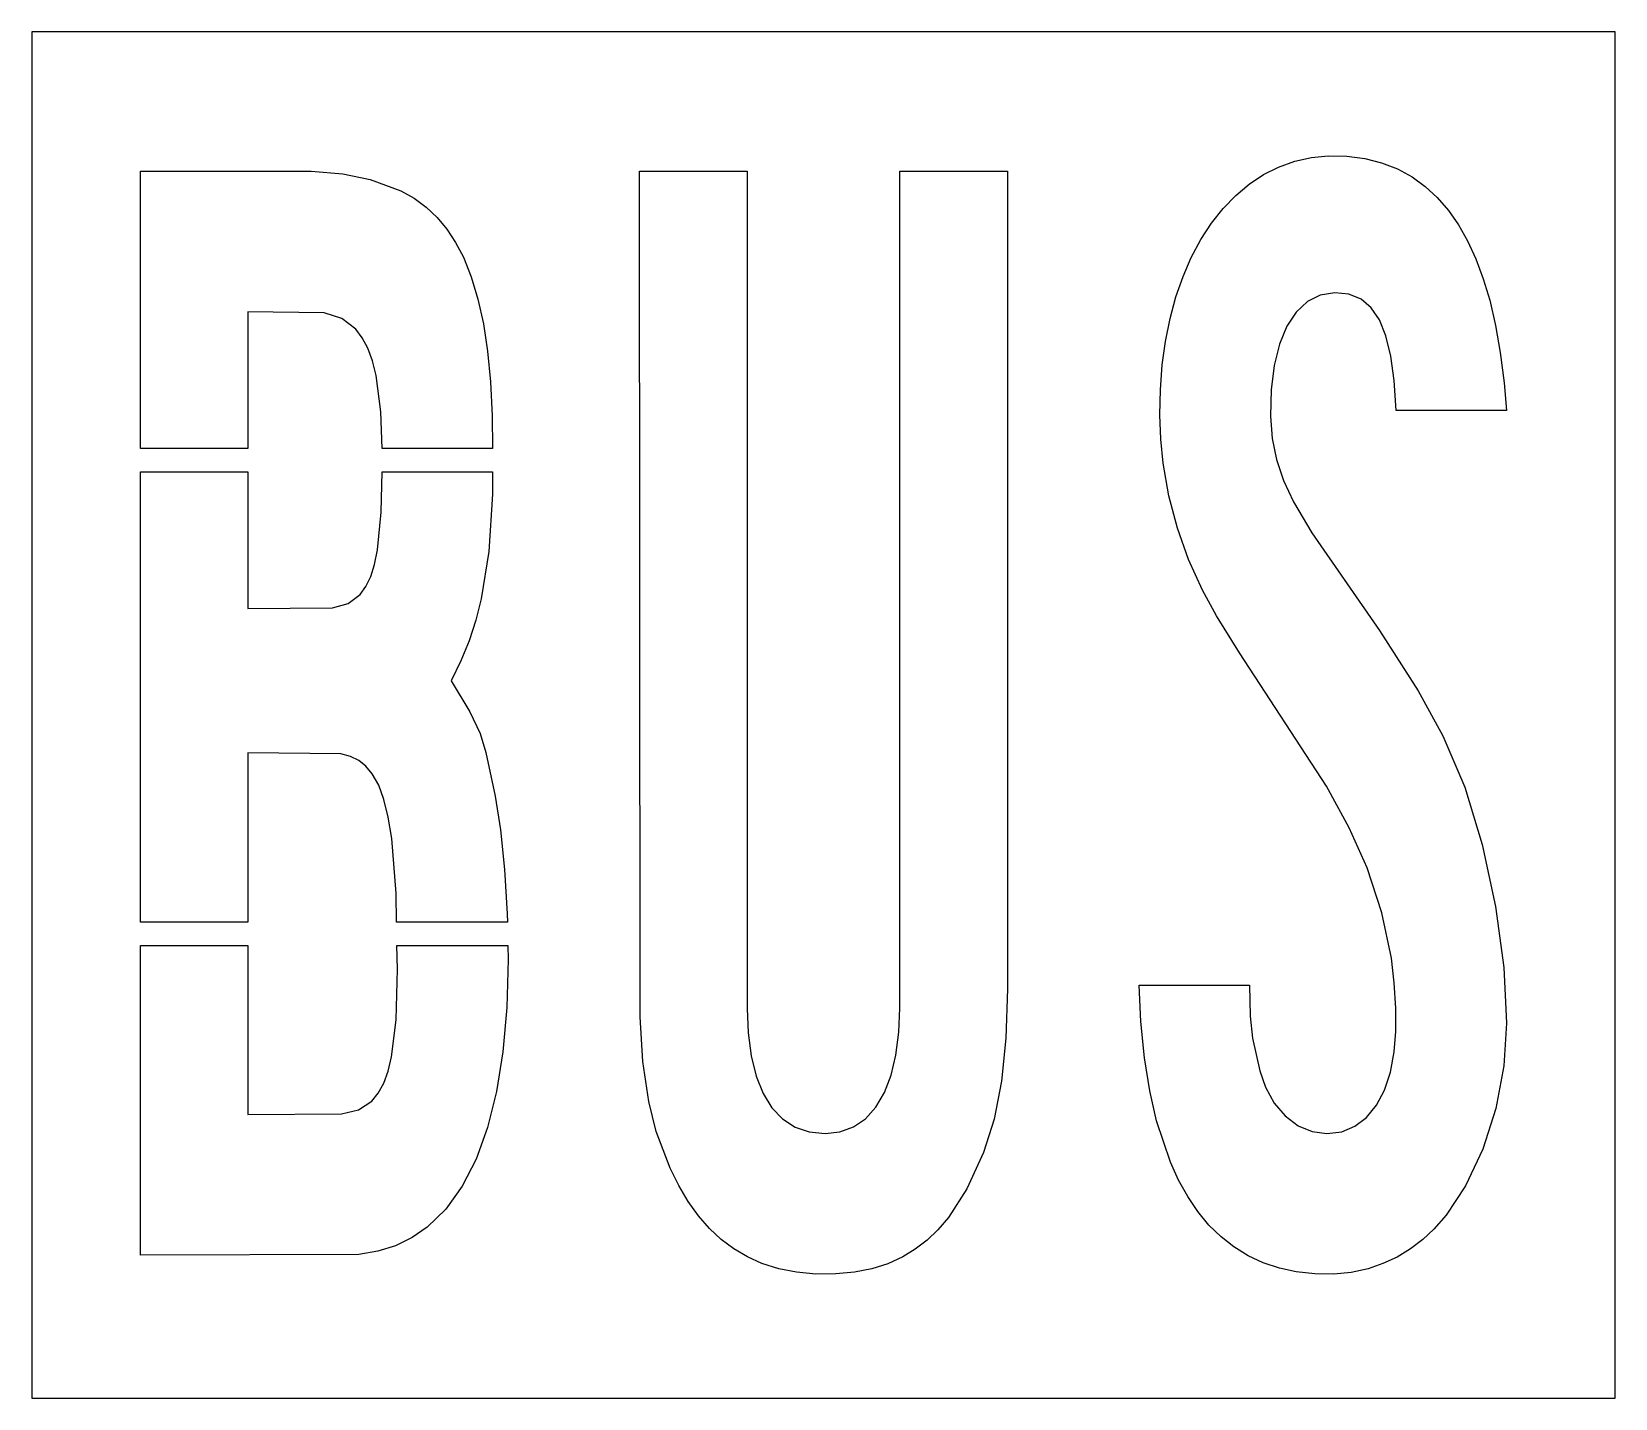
# Model space of a CAD drawing. Extents: x 0 to 51, y 0 to 44.
import ezdxf

# ---------------------------------------------------------------- set-up
doc = ezdxf.new("R2010")
doc.units = 0
doc.layers.add('CUT', color=7, linetype='Continuous')
doc.layers.add('OUTSIDE', color=1, linetype='Continuous')

msp = doc.modelspace()

# ---------------------------------------------------------------- linework, layer by layer
at = {"layer": 'CUT'}
for points in [[(46.7374, 8.0244), (46.1798, 6.8412), (45.5475, 5.8963), (45.1557, 5.4485), (44.7995, 5.1124), (44.4019, 4.8094), (43.9724, 4.5494), (43.5128, 4.3354), (43.0358, 4.1735), (42.4944, 4.0555), (41.9387, 4), (41.3268, 4.007), (40.7236, 4.0733), (40.1808, 4.1906), (39.6603, 4.364), (39.1716, 4.592), (38.7144, 4.874), (38.3022, 5.1982), (37.9136, 5.579), (37.5558, 6.0118), (37.2284, 6.496), (36.9365, 7.0223), (36.67, 7.6076), (36.229, 8.9312), (36.0081, 9.8994), (35.8374, 10.9664), (35.7186, 12.135), (35.661, 13.3032), (39.2149, 13.3032), (39.2454, 12.3001), (39.3206, 11.5926), (39.5538, 10.5486), (39.7344, 10.0195), (40.0137, 9.5054), (40.3633, 9.0897), (40.7813, 8.7769), (41.2415, 8.5884), (41.7118, 8.527), (42.1876, 8.5846), (42.6152, 8.7588), (42.9903, 9.0439), (43.3092, 9.4349), (43.5674, 9.9256), (43.7575, 10.4991), (43.8816, 11.158), (43.9326, 11.8069), (43.9299, 12.5626), (43.8824, 13.3737), (43.7894, 14.1681), (43.4853, 15.6337), (43.007, 17.0809), (42.4338, 18.3688), (41.7019, 19.7084), (38.8999, 23.9984), (38.1551, 25.1953), (37.7073, 26.0141), (37.2583, 27.0043), (36.8983, 28.0148), (36.6244, 29.0553), (36.4406, 30.1125), (36.3638, 30.8828), (36.3327, 31.6657), (36.3478, 32.4734), (36.4088, 33.2741), (36.5122, 34.0294), (36.6601, 34.7631), (36.8495, 35.4597), (37.0783, 36.1166), (37.3456, 36.7309), (37.6546, 37.31), (37.9998, 37.8402), (38.3725, 38.311), (38.7769, 38.7299), (39.2113, 39.0936), (39.674, 39.3997), (40.1548, 39.6422), (40.6775, 39.83), (41.2154, 39.949), (41.756, 40), (42.352, 39.9871), (42.9296, 39.9127), (43.473, 39.7773), (43.9817, 39.5808), (44.4565, 39.3229), (44.8763, 39.0199), (45.2655, 38.6614), (45.6238, 38.2464), (45.9465, 37.784), (46.2396, 37.267), (46.5077, 36.6852), (46.7456, 36.0465), (46.9534, 35.3512), (47.1419, 34.5456), (47.2967, 33.6751), (47.4221, 32.6933), (47.4934, 31.7987), (43.9395, 31.7987), (43.8758, 32.7659), (43.7677, 33.5557), (43.6094, 34.2074), (43.4033, 34.718), (43.1393, 35.1131), (42.8116, 35.3913), (42.4225, 35.5498), (41.9681, 35.5952), (41.4975, 35.5163), (41.0828, 35.3086), (40.7203, 34.9721), (40.4207, 34.517), (40.1822, 33.9397), (40.0137, 33.2552), (39.9177, 32.4716), (39.8968, 31.6179), (39.9534, 30.8985), (40.09, 30.2207), (40.3139, 29.5509), (40.6309, 28.8664), (41.2291, 27.8636), (43.4058, 24.716), (44.656, 22.7757), (45.4416, 21.3328), (46.1526, 19.6728), (46.7072, 17.826), (47.1391, 15.8337), (47.4089, 13.8739), (47.5, 12.0792), (47.4116, 10.7001), (47.1537, 9.3319)], [(10.8244, 33.8053), (10.6446, 34.1474), (10.4369, 34.4213), (9.9902, 34.7665), (9.4238, 34.9487), (6.9653, 34.9815), (6.9645, 30.5834), (3.5014, 30.5834), (3.5019, 39.5131), (8.9987, 39.5044), (10.0162, 39.4202), (10.9026, 39.2457), (11.8888, 38.8792), (12.3144, 38.6363), (12.7022, 38.3501), (13.0537, 38.0189), (13.3698, 37.6412), (13.6522, 37.2157), (13.9016, 36.7403), (14.1568, 36.1082), (14.3723, 35.3899), (14.5454, 34.592), (14.6785, 33.7111), (14.7746, 32.7303), (14.8349, 31.6273), (14.8387, 30.5834), (11.2848, 30.5834), (11.2445, 31.7624), (11.0906, 32.9278), (10.9726, 33.3997)], [(30.9951, 8.9905), (30.654, 7.9169), (30.1176, 6.7455), (29.5204, 5.8192), (29.1867, 5.4276), (28.8369, 5.0921), (28.4563, 4.7979), (28.0501, 4.5515), (27.5735, 4.3344), (27.0543, 4.1696), (26.4989, 4.06), (25.8952, 4.0035), (25.2492, 4.0017), (24.6318, 4.0579), (24.061, 4.17), (23.5171, 4.3421), (23.0509, 4.5504), (22.614, 4.808), (22.2062, 5.1141), (21.8264, 5.4691), (21.4741, 5.8733), (21.1429, 6.3347), (20.8391, 6.8471), (20.5617, 7.4097), (20.1152, 8.5877), (19.8762, 9.5609), (19.6846, 10.839), (19.5913, 12.284), (19.5782, 39.5127), (23.0432, 39.5086), (23.0432, 12.5493), (23.0745, 11.7633), (23.1694, 11.0296), (23.3308, 10.3727), (23.5566, 9.8104), (23.8403, 9.3528), (24.1845, 8.993), (24.5881, 8.7329), (25.0417, 8.5787), (25.551, 8.527), (26.0313, 8.5797), (26.4692, 8.7389), (26.8537, 9.0017), (27.1893, 9.3724), (27.4659, 9.8436), (27.6788, 10.4013), (27.832, 11.0495), (27.9242, 11.7856), (27.9533, 12.5573), (27.9546, 39.5131), (31.4213, 39.5103), (31.4213, 13.1828), (31.3746, 11.5964), (31.2333, 10.2062)], [(10.9676, 20.1098), (10.7648, 20.352), (10.5343, 20.5353), (10.2692, 20.6658), (9.9591, 20.7468), (6.9636, 20.7768), (6.9636, 15.3352), (3.5006, 15.3352), (3.5014, 29.8314), (6.9644, 29.8314), (6.9636, 25.4333), (9.6927, 25.4473), (10.1971, 25.589), (10.5801, 25.8783), (10.7648, 26.1338), (10.9174, 26.4556), (11.0406, 26.8483), (11.1364, 27.3167), (11.2582, 28.5307), (11.2872, 29.8314), (14.8414, 29.8314), (14.844, 29.1073), (14.7252, 27.263), (14.4793, 25.7352), (14.305, 25.0535), (14.0874, 24.3918), (13.8259, 23.7485), (13.512, 23.1017), (14.1157, 22.0993), (14.4398, 21.4065), (14.6253, 20.796), (14.9216, 19.3873), (15.0989, 18.3042), (15.232, 17.0215), (15.3146, 15.6016), (15.3195, 15.3352), (11.7509, 15.3352), (11.7338, 16.2578), (11.5936, 18.0232), (11.483, 18.7109), (11.3447, 19.2749), (11.1751, 19.737)], [(12.2519, 5.1735), (11.7212, 4.9141), (11.1498, 4.7337), (10.5384, 4.6328), (3.5, 4.6094), (3.5005, 14.5832), (6.9636, 14.5832), (6.9636, 9.1417), (9.9816, 9.157), (10.5253, 9.2907), (10.9509, 9.5717), (11.1608, 9.8237), (11.3359, 10.142), (11.4783, 10.5308), (11.5905, 10.995), (11.7335, 12.1825), (11.7791, 13.8167), (11.7648, 14.5832), (15.3334, 14.5832), (15.3418, 14.128), (15.299, 12.5776), (15.1752, 11.1605), (14.9708, 9.8778), (14.6834, 8.7197), (14.3152, 7.7019), (13.8673, 6.8262), (13.3402, 6.0935), (12.7417, 5.511)]]:
    msp.add_lwpolyline(points, close=True, dxfattribs=at)
at = {"layer": 'OUTSIDE'}
msp.add_lwpolyline([(0, 0), (51, 0), (51, 44), (0, 44)], close=True, dxfattribs=at)

doc.saveas('drawing.dxf')
